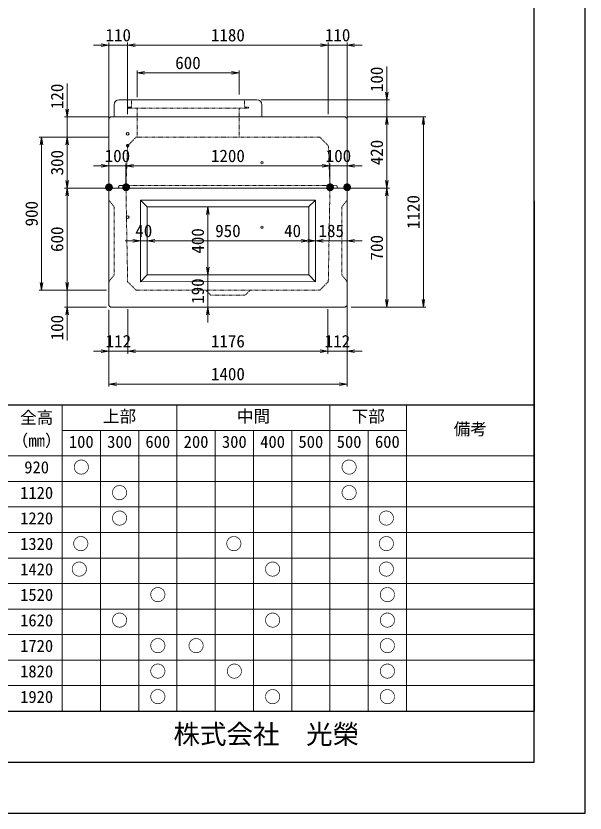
# Model space of a CAD drawing. Units: millimetres, scale not verified. Extents: x -210 to 210, y -148 to 148.
# Drawn here: x 98.4 to 210, y -148.5 to 7.8 of the extents above; entities that cross this region are included whole.
import ezdxf
from ezdxf.enums import TextEntityAlignment as Align

# ---------------------------------------------------------------- set-up
doc = ezdxf.new("R2010")
doc.units = ezdxf.units.MM
doc.header["$PDMODE"] = 32
doc.header["$PDSIZE"] = 0.5
doc.linetypes.add('USER2', pattern=[4.7625, 3.175, -1.5875])
doc.layers.add('0-0', color=7, linetype='Continuous')
for name, color, linetype, lineweight in [('0-1_0', 5, 'Continuous', 25), ('0-2_dims', 2, 'Continuous', 13), ('0-3_pen1実線', 4, 'Continuous', 13), ('0-4_pen2実線', 3, 'Continuous', 13), ('0-5_pen3実線', 7, 'Continuous', 18), ('0-6_pen4実線', 6, 'Continuous', 25), ('0-8_pen2破線', 3, 'USER2', 13), ('0-9_鉄筋１', 7, 'Continuous', 50), ('0-B_draw', 7, 'Continuous', 13)]:
    doc.layers.add(name, color=color, linetype=linetype, lineweight=lineweight)
doc.styles.add('ＭＳ ゴシック', font='')
doc.styles.get('ＭＳ ゴシック').set_extended_font_data('MS Gothic')

# ---------------------------------------------------------------- blocks, each defined once
blk = doc.blocks.new('部分図 1')
at = {"layer": '0-1_0'}
blk.add_lwpolyline([(0, 0), (12600, 0), (12600, 8910), (0, 8910)], close=True, dxfattribs=at)
at = {"layer": '0-2_dims', "lineweight": 18}
for p, q in [((9965, 4210), (9965, 4368)), ((10565, 4225), (10565, 4368)), ((11434, 4195), (11434, 4390)), ((9965, 4353), (10565, 4353)), ((9554, 4095), (9554, 4290)), ((10695, 4195), (11449, 4195)), ((11434, 4195), (11434, 4095)), ((9795, 4095), (9539, 4095)), ((9554, 4095), (9554, 3975)), ((11205, 4095), (11449, 4095)), ((11205, 4095), (11449, 4095)), ((11220, 4095), (11664, 4095)), ((11434, 4095), (11434, 4005)), ((11434, 4095), (11434, 3675)), ((11649, 4095), (11649, 2975)), ((9780, 3975), (9389, 3975)), ((9404, 3975), (9404, 3075)), ((9795, 3975), (9539, 3975)), ((9795, 3975), (9539, 3975)), ((9554, 3975), (9554, 3885)), ((9554, 3975), (9554, 3675)), ((9800, 3806), (9710, 3806)), ((9800, 3690), (9800, 3821)), ((9800, 3806), (9899.97, 3806)), ((9899.97, 3691.82), (9899.97, 3821)), ((9899.97, 3691.82), (9899.97, 3821)), ((9899.97, 3806), (9989.97, 3806)), ((9899.97, 3806), (11099.77, 3806)), ((11099.77, 3806), (11009.77, 3806)), ((11099.77, 3691.82), (11099.77, 3821)), ((11099.77, 3691.82), (11099.77, 3821)), ((11099.77, 3806), (11200, 3806)), ((11200, 3688.23), (11200, 3821)), ((11200, 3806), (11290, 3806)), ((9785, 3675), (9539, 3675)), ((9785, 3675), (9539, 3675)), ((9554, 3675), (9554, 3075)), ((11215, 3675), (11449, 3675)), ((11215, 3675), (11449, 3675)), ((11434, 3675), (11434, 2975)), ((10379, 3565), (10396.25, 3565)), ((10381.25, 3565), (10381.25, 3165)), ((9985, 3365), (9985, 3380)), ((10025, 3365), (10025, 3380)), ((10025, 3365), (10025, 3380)), ((10975, 3365), (10975, 3380)), ((10975, 3365), (10975, 3380)), ((11015, 3365), (11015, 3380)), ((11015, 3365), (11015, 3380)), ((11200, 3365), (11200, 3380)), ((9985, 3365), (9895, 3365)), ((9985, 3365), (10025, 3365)), ((10025, 3365), (10115, 3365)), ((10025, 3365), (10975, 3365)), ((10975, 3365), (10830, 3365)), ((11015, 3365), (10925, 3365)), ((10975, 3365), (11015, 3365)), ((11015, 3365), (11105, 3365)), ((11015, 3365), (11200, 3365)), ((11200, 3365), (11290, 3365)), ((10381.25, 3165), (10381.25, 3255)), ((9554, 3075), (9554, 3165)), ((10381.25, 3165), (10396.25, 3165)), ((10381.25, 3165), (10396.25, 3165)), ((10381.25, 3165), (10381.25, 2975)), ((9780, 3075), (9389, 3075)), ((9785, 3075), (9539, 3075)), ((9785, 3075), (9539, 3075)), ((9554, 3075), (9554, 2975)), ((9785, 2975), (9539, 2975)), ((9554, 2975), (9554, 2780)), ((9800, 2960), (9800, 2701)), ((9911.6, 2962.5), (9911.6, 2701)), ((9911.6, 2962.5), (9911.6, 2701)), ((10381.25, 2975), (10396.25, 2975)), ((10381.25, 2975), (10381.25, 2885)), ((11088, 2962.5), (11088, 2701)), ((11088, 2962.5), (11088, 2701)), ((11200, 2997), (11200, 2701)), ((11225, 2975), (11449, 2975)), ((11240, 2975), (11664, 2975)), ((9800, 2888.8), (9800, 2508)), ((11200, 2853), (11200, 2508)), ((9800, 2716), (9710, 2716)), ((9800, 2716), (9911.6, 2716)), ((9911.6, 2716), (10001.6, 2716)), ((9911.6, 2716), (11088, 2716)), ((11088, 2716), (10998, 2716)), ((11088, 2716), (11200, 2716)), ((11200, 2716), (11290, 2716)), ((9800, 2523), (11200, 2523))]:
    blk.add_line(p, q, dxfattribs=at)
for points in [[(10010, 4360.5), (9965, 4353), (10010, 4345.5)], [(10520, 4345.5), (10565, 4353), (10520, 4360.5)], [(11426.5, 4240), (11434, 4195), (11441.5, 4240)], [(9546.5, 4140), (9554, 4095), (9561.5, 4140)], [(11441.5, 4050), (11434, 4095), (11426.5, 4050)], [(11441.5, 4050), (11434, 4095), (11426.5, 4050)], [(11656.5, 4050), (11649, 4095), (11641.5, 4050)], [(9411.5, 3930), (9404, 3975), (9396.5, 3930)], [(9561.5, 3930), (9554, 3975), (9546.5, 3930)], [(9561.5, 3930), (9554, 3975), (9546.5, 3930)], [(9755, 3798.5), (9800, 3806), (9755, 3813.5)], [(9944.97, 3813.5), (9899.97, 3806), (9944.97, 3798.5)], [(9944.97, 3813.5), (9899.97, 3806), (9944.97, 3798.5)], [(11054.77, 3798.5), (11099.77, 3806), (11054.77, 3813.5)], [(11054.77, 3798.5), (11099.77, 3806), (11054.77, 3813.5)], [(11245, 3813.5), (11200, 3806), (11245, 3798.5)], [(9546.5, 3720), (9554, 3675), (9561.5, 3720)], [(11426.5, 3720), (11434, 3675), (11441.5, 3720)], [(9561.5, 3630), (9554, 3675), (9546.5, 3630)], [(11441.5, 3630), (11434, 3675), (11426.5, 3630)], [(10388.75, 3520), (10381.25, 3565), (10373.75, 3520)], [(9940, 3357.5), (9985, 3365), (9940, 3372.5)], [(10070, 3372.5), (10025, 3365), (10070, 3357.5)], [(10070, 3372.5), (10025, 3365), (10070, 3357.5)], [(10930, 3357.5), (10975, 3365), (10930, 3372.5)], [(10930, 3357.5), (10975, 3365), (10930, 3372.5)], [(10970, 3357.5), (11015, 3365), (10970, 3372.5)], [(11060, 3372.5), (11015, 3365), (11060, 3357.5)], [(11245, 3372.5), (11200, 3365), (11245, 3357.5)], [(10373.75, 3210), (10381.25, 3165), (10388.75, 3210)], [(10373.75, 3210), (10381.25, 3165), (10388.75, 3210)], [(9396.5, 3120), (9404, 3075), (9411.5, 3120)], [(9546.5, 3120), (9554, 3075), (9561.5, 3120)], [(9546.5, 3120), (9554, 3075), (9561.5, 3120)], [(11426.5, 3020), (11434, 2975), (11441.5, 3020)], [(11641.5, 3020), (11649, 2975), (11656.5, 3020)], [(9561.5, 2930), (9554, 2975), (9546.5, 2930)], [(10388.75, 2930), (10381.25, 2975), (10373.75, 2930)], [(9755, 2708.5), (9800, 2716), (9755, 2723.5)], [(9956.6, 2723.5), (9911.6, 2716), (9956.6, 2708.5)], [(9956.6, 2723.5), (9911.6, 2716), (9956.6, 2708.5)], [(11043, 2708.5), (11088, 2716), (11043, 2723.5)], [(11043, 2708.5), (11088, 2716), (11043, 2723.5)], [(11245, 2723.5), (11200, 2716), (11245, 2708.5)], [(9845, 2530.5), (9800, 2523), (9845, 2515.5)], [(11155, 2515.5), (11200, 2523), (11155, 2530.5)]]:
    blk.add_lwpolyline(points, dxfattribs=at)
at = {"layer": '0-3_pen1実線'}
blk.add_line((10565, 4142.02), (10567.98, 4145), dxfattribs=at)
at = {"layer": '0-4_pen2実線'}
for centre, radius in [((9910, 3995), 8), ((10700, 3825), 6), ((9910, 3505), 8), ((10700, 3445), 6)]:
    blk.add_circle(centre, radius, dxfattribs=at)
at = {"layer": '0-5_pen3実線'}
for p, q in [((9860, 4195), (10670, 4195)), ((9830, 4165), (9830, 4095)), ((10700, 4165), (10700, 4095)), ((9800, 4085), (9810, 4095)), ((9800, 4085), (9800, 3675)), ((9810, 4095), (11190, 4095)), ((11200, 4085), (11190, 4095)), ((11200, 4085), (11200, 3675)), ((11200, 3675), (9800, 3675)), ((11200, 2985), (11200, 3675)), ((11014, 3605), (10974, 3565)), ((10500, 3165), (10975, 3165)), ((10975, 3165), (11015, 3125)), ((9985, 3125), (11013.65, 3126.35)), ((9810, 2975), (11190, 2975)), ((11200, 2985), (11190, 2975)), ((9525, 2400), (9525, 600)), ((10200, 2400), (10200, 600)), ((11100, 2400), (11100, 600)), ((11550, 2400), (11550, 600)), ((9525, 2250), (11550, 2250)), ((9750, 2250), (9750, 600)), ((9975, 2250), (9975, 600)), ((10425, 2250), (10425, 600)), ((10650, 2250), (10650, 600)), ((10875, 2250), (10875, 600)), ((11325, 2250), (11325, 600)), ((7850, 2100), (12300, 2100)), ((7850, 1950), (12300, 1950)), ((7850, 1800), (12300, 1800)), ((7850, 1650), (12300, 1650)), ((7850, 1500), (12300, 1500)), ((7850, 1350), (12300, 1350)), ((7850, 1200), (12300, 1200)), ((7850, 1050), (12300, 1050)), ((7850, 900), (12300, 900)), ((7850, 750), (12300, 750))]:
    blk.add_line(p, q, dxfattribs=at)
for points in [[(9800, 3675), (9800, 2985), (9810, 2975)], [(10500, 3605), (11015, 3605), (11015, 3125)], [(10500, 3565), (10975, 3565), (10975, 3165)]]:
    blk.add_lwpolyline(points, dxfattribs=at)
for centre, start, end in [((9860, 4165), 90, 180), ((10670, 4165), 0, 90)]:
    blk.add_arc(centre, 30, start, end, dxfattribs=at)
at = {"layer": '0-6_pen4実線'}
for p, q in [((12300, 3600), (12300, 2100)), ((7850, 2400), (12300, 2400)), ((12300, 2100), (12300, 600)), ((300, 600), (12300, 600))]:
    blk.add_line(p, q, dxfattribs=at)
blk.add_lwpolyline([(300, 300), (12300, 300), (12300, 8610), (300, 8610)], close=True, dxfattribs=at)
at = {"layer": '0-8_pen2破線'}
for p, q in [((9933, 4195), (9933, 4145)), ((10597, 4195), (10597, 4151)), ((9909, 4151), (9909, 4145)), ((9909, 4151), (9933, 4151)), ((9909, 4145), (10565, 4145)), ((9965, 4145), (9965, 4095)), ((10621, 4145), (10565, 4145)), ((10565, 4145), (10565, 4095)), ((10621, 4151), (10597, 4151)), ((10621, 4151), (10621, 4145)), ((9965, 4095), (9965, 3975)), ((10565, 4095), (10565, 3975)), ((9910, 3925), (9960, 3975)), ((10500, 3975), (9960, 3975)), ((11040, 3975), (10500, 3975)), ((9900, 3690), (9910, 3925)), ((9910, 3125), (9900, 3675)), ((11200, 3605), (11170, 3565)), ((11170, 3565), (11170, 3165)), ((11170, 3165), (11200, 3125)), ((9960, 3075), (9910, 3125)), ((9960, 3075), (11040, 3075)), ((10400, 3045), (10370, 3075))]:
    blk.add_line(p, q, dxfattribs=at)
for points in [[(11100, 3690), (11090, 3925), (11040, 3975)], [(9860, 3690), (9855, 3675), (9860, 3690), (11140, 3690), (11145, 3675), (11140, 3690)], [(11099.73, 3675), (11090, 3125), (11040, 3075)], [(9800, 3605), (9830, 3565), (9830, 3165), (9800, 3125)], [(10400, 3045), (10600, 3045), (10630, 3075)]]:
    blk.add_lwpolyline(points, dxfattribs=at)
blk.add_point((9910, 3925), dxfattribs=at)
at = {"layer": '0-9_鉄筋１', "lineweight": 13}
for p, q in [((9800, 4516), (9710, 4516)), ((9800, 4087), (9800, 4531)), ((9800, 4516), (9909.8, 4516)), ((9909.8, 4110), (9909.8, 4531)), ((9909.8, 4125), (9909.8, 4531)), ((9909.8, 4516), (9999.8, 4516)), ((9909.8, 4516), (11090, 4516)), ((11090, 4516), (11000, 4516)), ((11090, 4110), (11090, 4531)), ((11090, 4110), (11090, 4531)), ((11090, 4516), (11200, 4516)), ((11200, 4080), (11200, 4531)), ((11200, 4516), (11290, 4516))]:
    blk.add_line(p, q, dxfattribs=at)
for points in [[(9755, 4508.5), (9800, 4516), (9755, 4523.5)], [(9954.8, 4523.5), (9909.8, 4516), (9954.8, 4508.5)], [(9954.8, 4523.5), (9909.8, 4516), (9954.8, 4508.5)], [(11045, 4508.5), (11090, 4516), (11045, 4523.5)], [(11045, 4508.5), (11090, 4516), (11045, 4523.5)], [(11245, 4523.5), (11200, 4516), (11245, 4508.5)]]:
    blk.add_lwpolyline(points, dxfattribs=at)
at = {"layer": '0-B_draw'}
for p, q in [((9985, 3605), (9985, 3125)), ((9985, 3605), (10025, 3565)), ((9985, 3605), (10500, 3605)), ((10025, 3565), (10025, 3165)), ((10025, 3565), (10500, 3565)), ((10025, 3165), (9985, 3125)), ((10025, 3165), (10500, 3165))]:
    blk.add_line(p, q, dxfattribs=at)
at = {"layer": '0-2_dims', "color": 7, "style": 'ＭＳ ゴシック'}
for s, p in [('600', (10190, 4353.5)), ('100', (9774.98, 3806.5)), ('1200', (10399.87, 3806.5)), ('100', (11074.88, 3806.5)), ('40', (9955, 3365.5)), ('950', (10425, 3365.5)), ('40', (10830, 3365.5)), ('185', (11032.5, 3365.5)), ('112', (9780.8, 2716.5)), ('1176', (10399.8, 2716.5)), ('112', (11069, 2716.5)), ('1400', (10400, 2523.5))]:
    blk.add_text(s, height=73.31, dxfattribs=at).set_placement(p, align=Align.BOTTOM_LEFT)
for s, p in [('100', (11433.5, 4240)), ('120', (9553.5, 4140)), ('420', (11433.5, 3810)), ('300', (9553.5, 3750)), ('1120', (11648.5, 3435)), ('900', (9403.5, 3450)), ('600', (9553.5, 3300)), ('400', (10380.75, 3290)), ('700', (11433.5, 3250)), ('190', (10380.75, 2995)), ('100', (9553.5, 2780))]:
    blk.add_text(s, height=73.31, rotation=90, dxfattribs=at).set_placement(p, align=Align.BOTTOM_LEFT)
at = {"layer": '0-2_dims', "color": 1, "style": 'ＭＳ ゴシック'}
for p in [(9774.4, 3649.7), (9875, 3650), (11074.8, 3649.9), (11175.2, 3650)]:
    blk.add_text('●', height=36.66, dxfattribs=at).set_placement(p, align=Align.BOTTOM_LEFT)
at = {"layer": '0-5_pen3実線', "style": 'ＭＳ ゴシック'}
for s, height, p in [('全高', 71.47, (9277.52, 2268.76)), ('上部', 71.51, (9764.96, 2276.23)), ('中間', 71.46, (10552.52, 2276.26)), ('下部', 71.52, (11227.45, 2276.23)), ('備考', 71.45, (11827.54, 2201.27)), ('（mm）', 71.49, (9228.73, 2133.74)), ('100', 71.47, (9564.39, 2126.26)), ('300', 71.47, (9789.39, 2126.26)), ('600', 71.48, (10014.38, 2126.25)), ('200', 71.47, (10239.39, 2126.26)), ('300', 71.47, (10464.39, 2126.26)), ('400', 71.46, (10689.4, 2126.27)), ('500', 71.47, (10914.39, 2126.26)), ('500', 71.47, (11139.39, 2126.26)), ('600', 71.48, (11364.38, 2126.25)), ('920', 71.47, (9301.88, 1976.26)), ('○', 71.37, (9588.83, 1976.33)), ('○', 71.37, (11163.83, 1976.33)), ('○', 71.37, (9813.83, 1826.33)), ('○', 71.37, (11163.83, 1826.33)), ('1120', 71.47, (9277.51, 1826.26)), ('1220', 71.47, (9277.51, 1676.26)), ('○', 71.37, (9813.83, 1676.33)), ('○', 71.37, (11382.83, 1676.33)), ('1320', 71.47, (9277.51, 1526.26)), ('○', 71.37, (9585.83, 1526.33)), ('○', 71.37, (10485.83, 1526.33)), ('○', 71.37, (11382.83, 1526.33)), ('1420', 71.47, (9277.51, 1376.26)), ('○', 71.37, (9576.83, 1376.33)), ('○', 71.37, (10713.83, 1376.33)), ('○', 71.37, (11382.83, 1376.33)), ('1520', 71.47, (9277.51, 1226.26)), ('○', 71.37, (10038.83, 1226.33)), ('○', 71.37, (11388.83, 1226.33)), ('○', 71.37, (9813.83, 1076.33)), ('○', 71.37, (10713.83, 1076.33)), ('○', 71.37, (11388.83, 1076.33)), ('1620', 71.47, (9277.51, 1076.26)), ('1720', 71.47, (9277.51, 926.26)), ('○', 71.37, (10038.83, 926.33)), ('○', 71.37, (10263.83, 926.33)), ('○', 71.37, (11388.83, 926.33)), ('1820', 71.47, (9277.51, 776.26)), ('○', 71.37, (10038.83, 776.33)), ('○', 71.37, (10488.83, 776.33)), ('○', 71.37, (11388.83, 776.33)), ('1920', 71.47, (9277.51, 626.26)), ('○', 71.37, (10038.83, 626.33)), ('○', 71.37, (10713.83, 626.33)), ('○', 71.37, (11388.83, 626.33)), ('株式会社\u3000光榮', 114.4, (10179.07, 372.01))]:
    blk.add_text(s, height=height, dxfattribs=at).set_placement(p, align=Align.BOTTOM_LEFT)
at = {"layer": '0-9_鉄筋１', "style": 'ＭＳ ゴシック'}
for s, p in [('110', (9779.9, 4516.5)), ('1180', (10399.9, 4516.5)), ('110', (11070, 4516.5))]:
    blk.add_text(s, height=73.31, dxfattribs=at).set_placement(p, align=Align.BOTTOM_LEFT)

msp = doc.modelspace()

# ---------------------------------------------------------------- block references
at = {"layer": '0-0', "xscale": 0.03333333, "yscale": 0.03333333}
msp.add_blockref('部分図 1', (-210, -148.5), dxfattribs=at)

doc.saveas('drawing.dxf')
